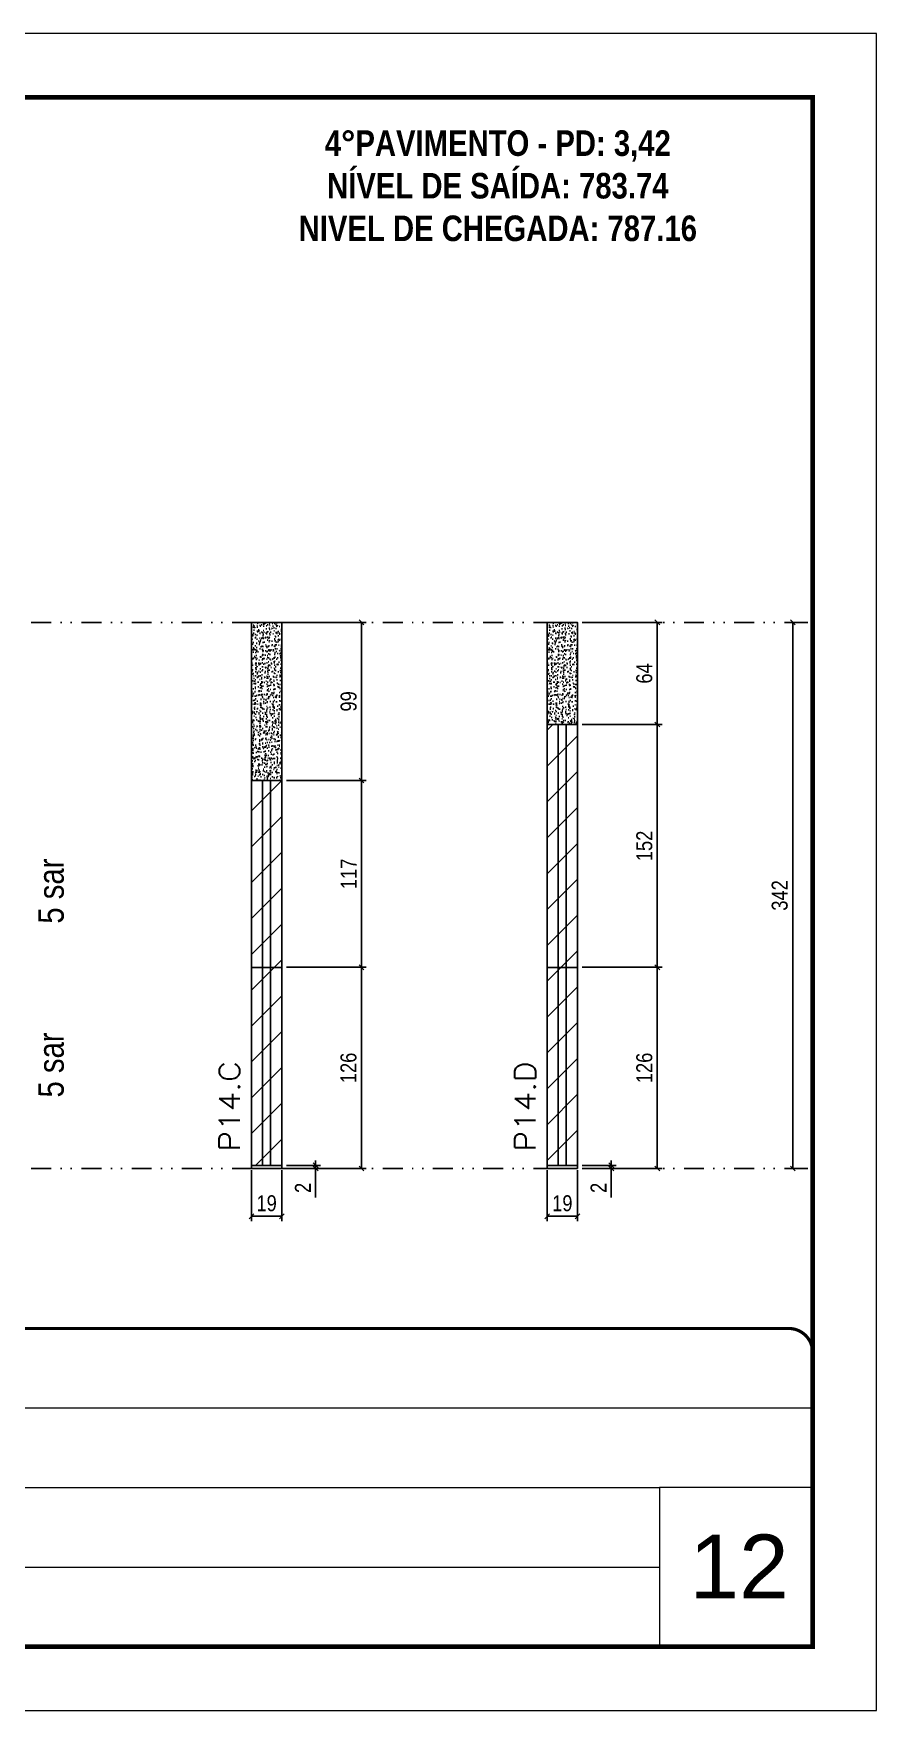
# Model space of a CAD drawing. Extents: x 14400 to 27878, y -21631 to 6985.
# Drawn here: x 20139 to 20667, y 3638 to 4688 of the extents above; entities that cross this region are included whole.
import ezdxf

# ---------------------------------------------------------------- set-up
doc = ezdxf.new("R2010")
doc.units = 0
for name, pattern in [('CONTINUO', [0]), ('DASHED', [0.75, 0.5, -0.25]), ('DIVIDE2', [0.625, 0.25, -0.125, 0, -0.125, 0, -0.125])]:
    doc.linetypes.add(name, pattern=pattern)
for name, color, linetype, lineweight in [('CARIMBO', 255, 'Continuous', 9), ('Folhas', 255, 'Continuous', 9), ('Hachura', 251, 'Continuous', 9), ('SARRAFO DE PRESSAO', 251, 'DASHED', 9), ('Texto Seção', 7, 'Continuous', 15)]:
    doc.layers.add(name, color=color, linetype=linetype, lineweight=lineweight)
for name, color, linetype in [('COTA', 241, 'Continuous'), ('NOMENCLATURA', 7, 'Continuous'), ('Nível', 160, 'Continuous'), ('Painéis', 200, 'Continuous'), ('SARR_2.2x7', 40, 'Continuous')]:
    doc.layers.add(name, color=color, linetype=linetype)
doc.styles.add('ARIAL', font='arial.ttf')
doc.styles.add('ARIAL_NARROW', font='ARIALN.TTF', dxfattribs={"height": 0.2})
doc.styles.add('COTA TECNICA', font='techl___.ttf', dxfattribs={"height": 10})
doc.styles.add('COTA TECNICA-50', font='techl___.ttf', dxfattribs={"height": 10})
doc.styles.add('REGUA-120', font='ROMANS.shx', dxfattribs={"height": 15})
doc.styles.add('ROMANC', font='techb___.ttf', dxfattribs={"height": 2.5})
doc.dimstyles.new('COTA PAINEL-50', dxfattribs={"dimtxt": 10, "dimasz": 3, "dimexe": 3, "dimexo": 3, "dimgap": 3, "dimtad": 1, "dimdec": 1, "dimzin": 12, "dimdsep": 46, "dimtxsty": 'COTA TECNICA-50', "dimblk1": 'OBLIQUE', "dimblk2": 'OBLIQUE', "dimsah": 1, "dimcen": 0.9, "dimclrd": 4, "dimclre": 4, "dimclrt": 240, "dimadec": 1, "dimazin": 3, "dimtfac": 1, "dimtdec": 1, "dimtmove": 0, "dimatfit": 3, "dimfxl": 1, "dimtolj": 1, "dimtzin": 12, "dimarcsym": 0})
doc.dimstyles.new('PAINEL', dxfattribs={"dimtxt": 10, "dimasz": 3, "dimexe": 3, "dimexo": 3, "dimgap": 3, "dimtad": 1, "dimdec": 1, "dimzin": 12, "dimdsep": 46, "dimtxsty": 'COTA TECNICA', "dimblk1": 'OBLIQUE', "dimblk2": 'OBLIQUE', "dimsah": 1, "dimcen": 0.9, "dimclrd": 4, "dimclre": 4, "dimclrt": 240, "dimadec": 1, "dimazin": 3, "dimtfac": 1, "dimtdec": 1, "dimtmove": 0, "dimatfit": 3, "dimfxl": 1, "dimtolj": 1, "dimtzin": 12, "dimarcsym": 0})

# ---------------------------------------------------------------- blocks, each defined once
blk = doc.blocks.new('9999999999')
at = {"color": 30, "linetype": 'CONTINUO'}
for p, q in [((98564.6, 34379.6), (99584, 34379.6)), ((98564.6, 34329.8), (99488, 34329.8)), ((99584, 34329.8), (99488, 34329.8)), ((99488, 34329.8), (99488, 34230.2)), ((98564.6, 34280), (99488, 34280))]:
    blk.add_line(p, q, dxfattribs=at)
at = {"color": 30, "linetype": 'CONTINUO', "const_width": 2}
blk.add_lwpolyline([(99584, 34230.2), (99584, 34414.4, 0.414214), (99569, 34429.4), (98229, 34429.4, 0.414214), (98214, 34414.4), (98214, 34245.2, 0.414214), (98229, 34230.2), (99584, 34230.2)], format="xyb", dxfattribs=at)
at = {"layer": 'Folhas'}
blk.add_lwpolyline([(98139, 34190.2), (99624, 34190.2), (99624, 35240.2), (98139, 35240.2)], close=True, dxfattribs=at)
at = {"layer": 'Folhas', "color": 30, "const_width": 3}
blk.add_lwpolyline([(98214, 34230.2), (99584, 34230.2), (99584, 35200.2), (98214, 35200.2)], close=True, dxfattribs=at)
blk = doc.blocks.new('_Oblique')
at = {"color": 0, "linetype": 'ByBlock', "lineweight": -2}
blk.add_line((-0.5, -0.5), (0.5, 0.5), dxfattribs=at)
blk = doc.blocks.new('*D787')
at = {"layer": 'COTA', "color": 4, "lineweight": -2, "transparency": 16777216}
for p, q in [((20460.7, 3975.9), (20460.7, 3944)), ((20479.7, 3975.9), (20479.7, 3944)), ((20460.7, 3947), (20479.7, 3947))]:
    blk.add_line(p, q, dxfattribs=at)
at = {"layer": 'Defpoints', "color": 0, "transparency": 16777216}
for p in [(20460.7, 3978.9), (20479.7, 3978.9), (20479.7, 3947)]:
    blk.add_point(p, dxfattribs=at)
at = {"layer": 'COTA', "color": 4, "lineweight": -2, "transparency": 16777216, "xscale": 3, "yscale": 3, "zscale": 3, "rotation": 180}
blk.add_blockref('_Oblique', (20460.7, 3947), dxfattribs=at)
at = {"layer": 'COTA', "color": 4, "lineweight": -2, "transparency": 16777216, "xscale": 3, "yscale": 3, "zscale": 3}
blk.add_blockref('_Oblique', (20479.7, 3947), dxfattribs=at)
at = {"layer": 'COTA', "color": 240, "transparency": 16777216, "insert": (20470.2, 3955.1), "char_height": 10, "attachment_point": 5, "style": 'COTA TECNICA'}
blk.add_mtext('\\A1;19', dxfattribs=at)
blk = doc.blocks.new('*D788')
at = {"layer": 'COTA', "color": 4, "lineweight": -2, "transparency": 16777216}
for p, q in [((20500.9, 3978.9), (20500.9, 3981.9)), ((20482.7, 3978.9), (20503.9, 3978.9)), ((20482.7, 3976.9), (20503.9, 3976.9)), ((20500.9, 3978.9), (20500.9, 3976.9)), ((20500.9, 3976.9), (20500.9, 3958.7))]:
    blk.add_line(p, q, dxfattribs=at)
at = {"layer": 'Defpoints', "color": 0, "transparency": 16777216}
for p in [(20479.7, 3978.9), (20479.7, 3976.9), (20500.9, 3978.9)]:
    blk.add_point(p, dxfattribs=at)
at = {"layer": 'COTA', "color": 4, "lineweight": -2, "transparency": 16777216, "xscale": 3, "yscale": 3, "zscale": 3}
for p, rotation in [((20500.9, 3978.9), 270), ((20500.9, 3976.9), 90)]:
    blk.add_blockref('_Oblique', p, dxfattribs=dict(at, rotation=rotation))
at = {"layer": 'COTA', "color": 240, "transparency": 16777216, "insert": (20492.9, 3964.8), "char_height": 10, "attachment_point": 5, "rotation": 90, "style": 'COTA TECNICA-50'}
blk.add_mtext('\\A1;2', dxfattribs=at)
blk = doc.blocks.new('*D794')
at = {"layer": 'COTA', "color": 4, "linetype": 'ByBlock', "lineweight": -2, "transparency": 16777216}
for p, q in [((20482.7, 4318.9), (20532.7, 4318.9)), ((20529.7, 4318.9), (20529.7, 4254.9)), ((20482.7, 4254.9), (20532.7, 4254.9))]:
    blk.add_line(p, q, dxfattribs=at)
at = {"layer": 'Defpoints', "color": 0, "linetype": 'ByBlock', "transparency": 16777216}
for p in [(20479.7, 4318.9), (20479.7, 4254.9), (20529.7, 4254.9)]:
    blk.add_point(p, dxfattribs=at)
at = {"layer": 'COTA', "color": 4, "linetype": 'ByBlock', "lineweight": -2, "transparency": 16777216, "xscale": 3, "yscale": 3, "zscale": 3}
for p, rotation in [((20529.7, 4318.9), 90), ((20529.7, 4254.9), 270)]:
    blk.add_blockref('_Oblique', p, dxfattribs=dict(at, rotation=rotation))
at = {"layer": 'COTA', "color": 240, "linetype": 'ByBlock', "transparency": 16777216, "insert": (20521.6, 4286.9), "char_height": 10, "attachment_point": 5, "rotation": 90, "style": 'COTA TECNICA'}
blk.add_mtext('\\A1;64', dxfattribs=at)
blk = doc.blocks.new('*D789')
at = {"layer": 'COTA', "color": 4, "lineweight": -2, "transparency": 16777216}
for p, q in [((20482.7, 4102.9), (20532.7, 4102.9)), ((20529.7, 3976.9), (20529.7, 4102.9)), ((20482.7, 3976.9), (20532.7, 3976.9))]:
    blk.add_line(p, q, dxfattribs=at)
at = {"layer": 'Defpoints', "color": 0, "transparency": 16777216}
for p in [(20479.7, 4102.9), (20529.7, 4102.9), (20479.7, 3976.9)]:
    blk.add_point(p, dxfattribs=at)
at = {"layer": 'COTA', "color": 4, "lineweight": -2, "transparency": 16777216, "xscale": 3, "yscale": 3, "zscale": 3}
for p, rotation in [((20529.7, 4102.9), 90), ((20529.7, 3976.9), 270)]:
    blk.add_blockref('_Oblique', p, dxfattribs=dict(at, rotation=rotation))
at = {"layer": 'COTA', "color": 240, "transparency": 16777216, "insert": (20521.6, 4039.9), "char_height": 10, "attachment_point": 5, "rotation": 90, "style": 'COTA TECNICA-50'}
blk.add_mtext('\\A1;126', dxfattribs=at)
blk = doc.blocks.new('*D795')
at = {"layer": 'COTA', "color": 4, "lineweight": -2, "transparency": 16777216}
for p, q in [((20482.7, 4254.9), (20532.7, 4254.9)), ((20529.7, 4102.9), (20529.7, 4254.9)), ((20482.7, 4102.9), (20532.7, 4102.9))]:
    blk.add_line(p, q, dxfattribs=at)
at = {"layer": 'Defpoints', "color": 0, "transparency": 16777216}
for p in [(20479.7, 4254.9), (20529.7, 4254.9), (20479.7, 4102.9)]:
    blk.add_point(p, dxfattribs=at)
at = {"layer": 'COTA', "color": 4, "lineweight": -2, "transparency": 16777216, "xscale": 3, "yscale": 3, "zscale": 3}
for p, rotation in [((20529.7, 4254.9), 90), ((20529.7, 4102.9), 270)]:
    blk.add_blockref('_Oblique', p, dxfattribs=dict(at, rotation=rotation))
at = {"layer": 'COTA', "color": 240, "transparency": 16777216, "insert": (20521.6, 4178.9), "char_height": 10, "attachment_point": 5, "rotation": 90, "style": 'COTA TECNICA'}
blk.add_mtext('\\A1;152', dxfattribs=at)
blk = doc.blocks.new('*D1860')
at = {"layer": 'COTA', "color": 4, "lineweight": -2, "transparency": 16777216}
for p, q in [((20624, 4318.9), (20611.6, 4318.9)), ((20614.6, 3976.9), (20614.6, 4318.9)), ((20624, 3976.9), (20611.6, 3976.9))]:
    blk.add_line(p, q, dxfattribs=at)
at = {"layer": 'Defpoints', "color": 0, "transparency": 16777216}
for p in [(20614.6, 4318.9), (20627, 4318.9), (20627, 3976.9)]:
    blk.add_point(p, dxfattribs=at)
at = {"layer": 'COTA', "color": 4, "lineweight": -2, "transparency": 16777216, "xscale": 3, "yscale": 3, "zscale": 3}
for p, rotation in [((20614.6, 4318.9), 90), ((20614.6, 3976.9), 270)]:
    blk.add_blockref('_Oblique', p, dxfattribs=dict(at, rotation=rotation))
at = {"layer": 'COTA', "color": 240, "transparency": 16777216, "insert": (20606.4, 4147.9), "char_height": 10, "attachment_point": 5, "rotation": 90, "style": 'COTA TECNICA'}
blk.add_mtext('\\A1;342', dxfattribs=at)
blk = doc.blocks.new('*D2294')
at = {"layer": 'COTA', "color": 4, "lineweight": -2, "transparency": 16777216}
for p, q in [((20275.5, 3975.9), (20275.5, 3944)), ((20294.5, 3975.9), (20294.5, 3944)), ((20275.5, 3947), (20294.5, 3947))]:
    blk.add_line(p, q, dxfattribs=at)
at = {"layer": 'Defpoints', "color": 0, "transparency": 16777216}
for p in [(20275.5, 3978.9), (20294.5, 3978.9), (20294.5, 3947)]:
    blk.add_point(p, dxfattribs=at)
at = {"layer": 'COTA', "color": 4, "lineweight": -2, "transparency": 16777216, "xscale": 3, "yscale": 3, "zscale": 3, "rotation": 180}
blk.add_blockref('_Oblique', (20275.5, 3947), dxfattribs=at)
at = {"layer": 'COTA', "color": 4, "lineweight": -2, "transparency": 16777216, "xscale": 3, "yscale": 3, "zscale": 3}
blk.add_blockref('_Oblique', (20294.5, 3947), dxfattribs=at)
at = {"layer": 'COTA', "color": 240, "transparency": 16777216, "insert": (20285, 3955.1), "char_height": 10, "attachment_point": 5, "style": 'COTA TECNICA'}
blk.add_mtext('\\A1;19', dxfattribs=at)
blk = doc.blocks.new('*D2295')
at = {"layer": 'COTA', "color": 4, "lineweight": -2, "transparency": 16777216}
for p, q in [((20315.7, 3978.9), (20315.7, 3981.9)), ((20297.5, 3978.9), (20318.7, 3978.9)), ((20297.5, 3976.9), (20318.7, 3976.9)), ((20315.7, 3978.9), (20315.7, 3976.9)), ((20315.7, 3976.9), (20315.7, 3958.7))]:
    blk.add_line(p, q, dxfattribs=at)
at = {"layer": 'Defpoints', "color": 0, "transparency": 16777216}
for p in [(20294.5, 3978.9), (20294.5, 3976.9), (20315.7, 3978.9)]:
    blk.add_point(p, dxfattribs=at)
at = {"layer": 'COTA', "color": 4, "lineweight": -2, "transparency": 16777216, "xscale": 3, "yscale": 3, "zscale": 3}
for p, rotation in [((20315.7, 3978.9), 270), ((20315.7, 3976.9), 90)]:
    blk.add_blockref('_Oblique', p, dxfattribs=dict(at, rotation=rotation))
at = {"layer": 'COTA', "color": 240, "transparency": 16777216, "insert": (20307.7, 3964.8), "char_height": 10, "attachment_point": 5, "rotation": 90, "style": 'COTA TECNICA-50'}
blk.add_mtext('\\A1;2', dxfattribs=at)
blk = doc.blocks.new('*D2296')
at = {"layer": 'COTA', "color": 4, "linetype": 'ByBlock', "lineweight": -2, "transparency": 16777216}
for p, q in [((20297.5, 4318.9), (20347.4, 4318.9)), ((20344.4, 4318.9), (20344.4, 4219.9)), ((20297.5, 4219.9), (20347.4, 4219.9))]:
    blk.add_line(p, q, dxfattribs=at)
at = {"layer": 'Defpoints', "color": 0, "linetype": 'ByBlock', "transparency": 16777216}
for p in [(20294.5, 4318.9), (20294.5, 4219.9), (20344.4, 4219.9)]:
    blk.add_point(p, dxfattribs=at)
at = {"layer": 'COTA', "color": 4, "linetype": 'ByBlock', "lineweight": -2, "transparency": 16777216, "xscale": 3, "yscale": 3, "zscale": 3}
for p, rotation in [((20344.4, 4318.9), 90), ((20344.4, 4219.9), 270)]:
    blk.add_blockref('_Oblique', p, dxfattribs=dict(at, rotation=rotation))
at = {"layer": 'COTA', "color": 240, "linetype": 'ByBlock', "transparency": 16777216, "insert": (20336.4, 4269.4), "char_height": 10, "attachment_point": 5, "rotation": 90, "style": 'COTA TECNICA'}
blk.add_mtext('\\A1;99', dxfattribs=at)
blk = doc.blocks.new('*D2297')
at = {"layer": 'COTA', "color": 4, "lineweight": -2, "transparency": 16777216}
for p, q in [((20297.5, 4102.9), (20347.4, 4102.9)), ((20344.4, 3976.9), (20344.4, 4102.9)), ((20297.5, 3976.9), (20347.4, 3976.9))]:
    blk.add_line(p, q, dxfattribs=at)
at = {"layer": 'Defpoints', "color": 0, "transparency": 16777216}
for p in [(20294.5, 4102.9), (20344.4, 4102.9), (20294.5, 3976.9)]:
    blk.add_point(p, dxfattribs=at)
at = {"layer": 'COTA', "color": 4, "lineweight": -2, "transparency": 16777216, "xscale": 3, "yscale": 3, "zscale": 3}
for p, rotation in [((20344.4, 4102.9), 90), ((20344.4, 3976.9), 270)]:
    blk.add_blockref('_Oblique', p, dxfattribs=dict(at, rotation=rotation))
at = {"layer": 'COTA', "color": 240, "transparency": 16777216, "insert": (20336.3, 4039.9), "char_height": 10, "attachment_point": 5, "rotation": 90, "style": 'COTA TECNICA-50'}
blk.add_mtext('\\A1;126', dxfattribs=at)
blk = doc.blocks.new('*D2298')
at = {"layer": 'COTA', "color": 4, "lineweight": -2, "transparency": 16777216}
for p, q in [((20297.5, 4219.9), (20347.4, 4219.9)), ((20344.4, 4102.9), (20344.4, 4219.9)), ((20297.5, 4102.9), (20347.4, 4102.9))]:
    blk.add_line(p, q, dxfattribs=at)
at = {"layer": 'Defpoints', "color": 0, "transparency": 16777216}
for p in [(20294.5, 4219.9), (20344.4, 4219.9), (20294.5, 4102.9)]:
    blk.add_point(p, dxfattribs=at)
at = {"layer": 'COTA', "color": 4, "lineweight": -2, "transparency": 16777216, "xscale": 3, "yscale": 3, "zscale": 3}
for p, rotation in [((20344.4, 4219.9), 90), ((20344.4, 4102.9), 270)]:
    blk.add_blockref('_Oblique', p, dxfattribs=dict(at, rotation=rotation))
at = {"layer": 'COTA', "color": 240, "transparency": 16777216, "insert": (20336.4, 4161.4), "char_height": 10, "attachment_point": 5, "rotation": 90, "style": 'COTA TECNICA'}
blk.add_mtext('\\A1;117', dxfattribs=at)

msp = doc.modelspace()

# ---------------------------------------------------------------- hatches: boundary and pattern name
at = {"layer": 'COTA'}
h = msp.add_hatch(dxfattribs=at)
h.set_pattern_fill('AR-CONC', color=256, scale=0.03)
h.set_pattern_definition([(50, (4592.593, -20.976), (5.4655401, -0.4781726), [0.5715, -6.2865]), (355, (4592.593, -20.976), (-1.0573026, 5.7317054), [0.4572, -5.0292175]), (100.451445, (4593.0485, -21.016), (4.4082374, 5.2535326), [0.4857003, -5.3427073]), (46.1842, (4592.593, -19.452), (8.1323712, -1.2612698), [0.85725, -9.42975]), (96.63556, (4593.271, -19.557), (7.122124, 7.4227837), [0.7285507, -8.0140682]), (351.18415, (4592.593, -19.452), (7.122124, 7.4227837), [0.685799, -7.543792]), (21, (4593.355, -19.833), (4.5484317, -3.067956), [0.5715, -6.2865]), (326, (4593.355, -19.833), (1.8540609, 5.525639), [0.4572, -5.0292]), (71.451445, (4593.734, -20.089), (6.4024926, 2.457683), [0.4857003, -5.3426981]), (37.5, (4592.593, -20.9761), (0.0926581, 2.53665117), [0, -4.96824, 0, -5.1054, 0, -5.04825]), (7.5, (4592.593, -20.976), (2.00458988, 3.00541724), [0, -2.91084, 0, -4.85394, 0, -1.92405]), (327.5, (4590.8938, -20.9761), (4.06771786, -0.17186232), [0, -1.905, 0, -5.9436, 0, -7.8867]), (317.5, (4590.1318, -20.976), (4.44387544, 0.7627947), [0, -2.4765, 0, -3.94716, 0, -5.6007])])
h.paths.add_polyline_path([(20294.46, 4318.86), (20275.46, 4318.86), (20275.46, 4219.86), (20294.46, 4219.86)])
h = msp.add_hatch(dxfattribs=at)
h.set_pattern_fill('AR-CONC', color=256, scale=0.03)
h.set_pattern_definition([(50, (4777.8246, -20.976), (5.4655401, -0.4781726), [0.5715, -6.2865]), (355, (4777.8246, -20.976), (-1.0573026, 5.7317054), [0.4572, -5.0292175]), (100.451445, (4778.28, -21.016), (4.4082374, 5.2535326), [0.4857003, -5.3427073]), (46.1842, (4777.8246, -19.452), (8.1323712, -1.2612698), [0.85725, -9.42975]), (96.63556, (4778.502, -19.557), (7.122124, 7.4227837), [0.7285507, -8.0140682]), (351.18415, (4777.825, -19.452), (7.122124, 7.4227837), [0.685799, -7.543792]), (21, (4778.5866, -19.833), (4.5484317, -3.067956), [0.5715, -6.2865]), (326, (4778.5866, -19.833), (1.8540609, 5.525639), [0.4572, -5.0292]), (71.451445, (4778.9656, -20.089), (6.4024926, 2.457683), [0.4857003, -5.3426981]), (37.5, (4777.8246, -20.9761), (0.0926581, 2.53665117), [0, -4.96824, 0, -5.1054, 0, -5.04825]), (7.5, (4777.8246, -20.976), (2.00458988, 3.00541724), [0, -2.91084, 0, -4.85394, 0, -1.92405]), (327.5, (4776.1253, -20.9761), (4.06771786, -0.17186232), [0, -1.905, 0, -5.9436, 0, -7.8867]), (317.5, (4775.3633, -20.976), (4.44387544, 0.7627947), [0, -2.4765, 0, -3.94716, 0, -5.6007])])
h.paths.add_polyline_path([(20479.69, 4318.86), (20460.69, 4318.86), (20460.69, 4254.86), (20479.69, 4254.86)])
at = {"layer": 'Hachura'}
h = msp.add_hatch(dxfattribs=at)
h.set_pattern_fill('ANSI31', color=256, scale=5)
h.paths.add_polyline_path([(19372.52, 4203.86), (19372.52, 4100.86), (19494.52, 4100.86), (19494.52, 4203.86)])
h.paths.add_polyline_path([(19494.52, 4100.86), (19372.52, 4100.86), (19372.52, 3978.86), (19494.52, 3978.86)])
h.paths.add_polyline_path([(19494.52, 4100.86), (19494.52, 3978.86), (19632.52, 3978.86), (19632.52, 4100.86)])
h.paths.add_polyline_path([(19632.52, 4100.86), (19632.52, 4203.86), (19494.52, 4203.86), (19494.52, 4100.86)])
h.paths.add_polyline_path([(19823.7, 4203.86), (19823.7, 4100.86), (19945.7, 4100.86), (19945.7, 4203.86)])
h.paths.add_polyline_path([(20083.7, 4100.86), (20083.7, 4203.86), (19945.7, 4203.86), (19945.7, 4100.86)])
h.paths.add_polyline_path([(19945.7, 4100.86), (19945.7, 3978.86), (20083.7, 3978.86), (20083.7, 4100.86)])
h.paths.add_polyline_path([(19823.7, 3978.86), (19945.7, 3978.86), (19945.7, 4100.86), (19823.7, 4100.86)])
h.paths.add_polyline_path([(20275.46, 3978.86), (20294.46, 3978.86), (20294.46, 4102.86), (20275.46, 4102.86)])
h.paths.add_polyline_path([(20275.46, 4102.86), (20294.46, 4102.86), (20294.46, 4219.86), (20275.46, 4219.86)])
h.paths.add_polyline_path([(20460.69, 4102.86), (20479.69, 4102.86), (20479.69, 4254.86), (20460.69, 4254.86)])
h.paths.add_polyline_path([(20460.69, 3978.86), (20479.69, 3978.86), (20479.69, 4102.86), (20460.69, 4102.86)])

# ---------------------------------------------------------------- linework, layer by layer
at = {"layer": 'COTA', "linetype": 'ByBlock'}
for points in [[(20275.46, 4219.86), (20294.46, 4219.86), (20294.46, 4318.86), (20275.46, 4318.86)], [(20460.69, 4254.86), (20479.69, 4254.86), (20479.69, 4318.86), (20460.69, 4318.86)]]:
    msp.add_lwpolyline(points, close=True, dxfattribs=at)
at = {"layer": 'Nível', "color": 4, "linetype": 'DIVIDE2', "ltscale": 50}
for p, q in [((19256.97, 4318.86), (20626.97, 4318.86)), ((19256.97, 3976.86), (20626.97, 3976.86))]:
    msp.add_line(p, q, dxfattribs=at)
at = {"layer": 'Painéis'}
for p, q in [((20460.69, 4254.86), (20460.69, 3978.86)), ((20460.69, 4254.86), (20479.69, 4254.86)), ((20479.69, 4254.86), (20479.69, 3978.86)), ((20275.46, 4219.86), (20275.46, 3978.86)), ((20275.46, 4219.86), (20294.46, 4219.86)), ((20294.46, 4219.86), (20294.46, 3978.86)), ((20294.46, 4102.86), (20275.46, 4102.86)), ((20479.69, 4102.86), (20460.69, 4102.86)), ((20275.46, 3978.86), (20294.46, 3978.86)), ((20275.46, 3978.86), (20294.46, 3978.86)), ((20275.46, 3976.86), (20275.46, 3978.86)), ((20294.46, 3976.86), (20275.46, 3976.86)), ((20294.46, 3978.86), (20294.46, 3976.86)), ((20460.69, 3978.86), (20479.69, 3978.86)), ((20460.69, 3978.86), (20479.69, 3978.86)), ((20460.69, 3976.86), (20460.69, 3978.86)), ((20479.69, 3976.86), (20460.69, 3976.86)), ((20479.69, 3978.86), (20479.69, 3976.86))]:
    msp.add_line(p, q, dxfattribs=at)
at = {"layer": 'SARR_2.2x7'}
for p, q in [((20467.69, 4254.88), (20467.69, 4102.86)), ((20472.69, 4254.88), (20472.69, 4102.86)), ((20282.46, 4219.88), (20282.46, 4102.86)), ((20287.46, 4219.88), (20287.46, 4102.86)), ((20282.46, 4102.86), (20282.46, 3978.86)), ((20287.46, 4102.86), (20287.46, 3978.86)), ((20467.69, 4102.86), (20467.69, 3978.86)), ((20472.69, 4102.86), (20472.69, 3978.86))]:
    msp.add_line(p, q, dxfattribs=at)

# ---------------------------------------------------------------- block references
at = {"layer": 'SARRAFO DE PRESSAO', "color": 6, "linetype": 'ByBlock'}
msp.add_blockref('9999999999', (-78957.01, -30552.63), dxfattribs=at)

# ---------------------------------------------------------------- texts
at = {"layer": 'CARIMBO', "style": 'ARIAL'}
msp.add_text('12', height=40, dxfattribs=at).set_placement((20549.83, 3707.72))
at = {"layer": 'NOMENCLATURA', "style": 'ARIAL_NARROW'}
for p in [(20157.94, 4130.22), (20157.94, 4021.38)]:
    msp.add_text('5 sar', height=16, rotation=90, dxfattribs=at).set_placement(p)
at = {"layer": 'NOMENCLATURA', "color": 2, "insert": (20429.81, 4653.64), "char_height": 16, "attachment_point": 2, "style": 'ROMANC'}
msp.add_mtext_dynamic_manual_height_columns('\\P4°PAVIMENTO - PD: 3,42\\PNÍVEL DE SAÍDA: 783.74\\PNIVEL DE CHEGADA: 787.16', width=432.3511, gutter_width=1, heights=[0], dxfattribs=at)
at = {"layer": 'Texto Seção', "style": 'REGUA-120', "width": 1.1}
for s, p in [('P14.C', (20268.21, 3987.62)), ('P14.D', (20453.44, 3987.62))]:
    msp.add_text(s, height=13, rotation=90, dxfattribs=at).set_placement(p)

# ---------------------------------------------------------------- dimensions: what is measured, and where the dimension line sits
at = {"layer": 'COTA', "linetype": 'ByBlock'}
for base, p1, p2, picture, middle in [((20344.45, 4219.86), (20294.46, 4318.86), (20294.46, 4219.86), '*D2296', (20336.36, 4269.36)), ((20529.68, 4254.86), (20479.69, 4318.86), (20479.69, 4254.86), '*D794', (20521.58, 4286.86))]:
    dim = msp.add_linear_dim(base=base, p1=p1, p2=p2, angle=90, dimstyle='PAINEL', dxfattribs=at)
    dim.commit()
    dim.dimension.update_dxf_attribs({"geometry": picture, "text_midpoint": middle})
at = {"layer": 'COTA'}
for base, p1, p2, dimstyle, picture, middle in [((20614.59, 4318.86), (20626.97, 3976.86), (20626.97, 4318.86), 'PAINEL', '*D1860', (20606.37, 4147.86)), ((20529.68, 4254.86), (20479.69, 4102.86), (20479.69, 4254.86), 'PAINEL', '*D795', (20521.57, 4178.86)), ((20344.45, 4219.86), (20294.46, 4102.86), (20294.46, 4219.86), 'PAINEL', '*D2298', (20336.37, 4161.36)), ((20344.45, 4102.86), (20294.46, 3976.86), (20294.46, 4102.86), 'COTA PAINEL-50', '*D2297', (20336.34, 4039.86)), ((20529.68, 4102.86), (20479.69, 3976.86), (20479.69, 4102.86), 'COTA PAINEL-50', '*D789', (20521.58, 4039.86))]:
    dim = msp.add_linear_dim(base=base, p1=p1, p2=p2, angle=90, dimstyle=dimstyle, dxfattribs=at)
    dim.commit()
    dim.dimension.update_dxf_attribs({"geometry": picture, "text_midpoint": middle})
for base, p1, p2, picture, middle in [((20315.65, 3978.86), (20294.46, 3976.86), (20294.46, 3978.86), '*D2295', (20315.65, 3964.8)), ((20500.88, 3978.86), (20479.69, 3976.86), (20479.69, 3978.86), '*D788', (20500.88, 3964.8))]:
    dim = msp.add_linear_dim(base=base, p1=p1, p2=p2, angle=90, dimstyle='COTA PAINEL-50', dxfattribs=at)
    dim.commit()
    dim.dimension.update_dxf_attribs({"geometry": picture, "text_midpoint": middle, "dimtype": 160})
for base, p1, p2, picture, middle in [((20294.46, 3946.97), (20275.46, 3978.86), (20294.46, 3978.86), '*D2294', (20284.96, 3955.05)), ((20479.69, 3946.97), (20460.69, 3978.86), (20479.69, 3978.86), '*D787', (20470.19, 3955.05))]:
    dim = msp.add_linear_dim(base=base, p1=p1, p2=p2, dimstyle='PAINEL', override={"dimarcsym": 2}, dxfattribs=at)
    dim.commit()
    dim.dimension.update_dxf_attribs({"geometry": picture, "text_midpoint": middle})

doc.saveas('drawing.dxf')
